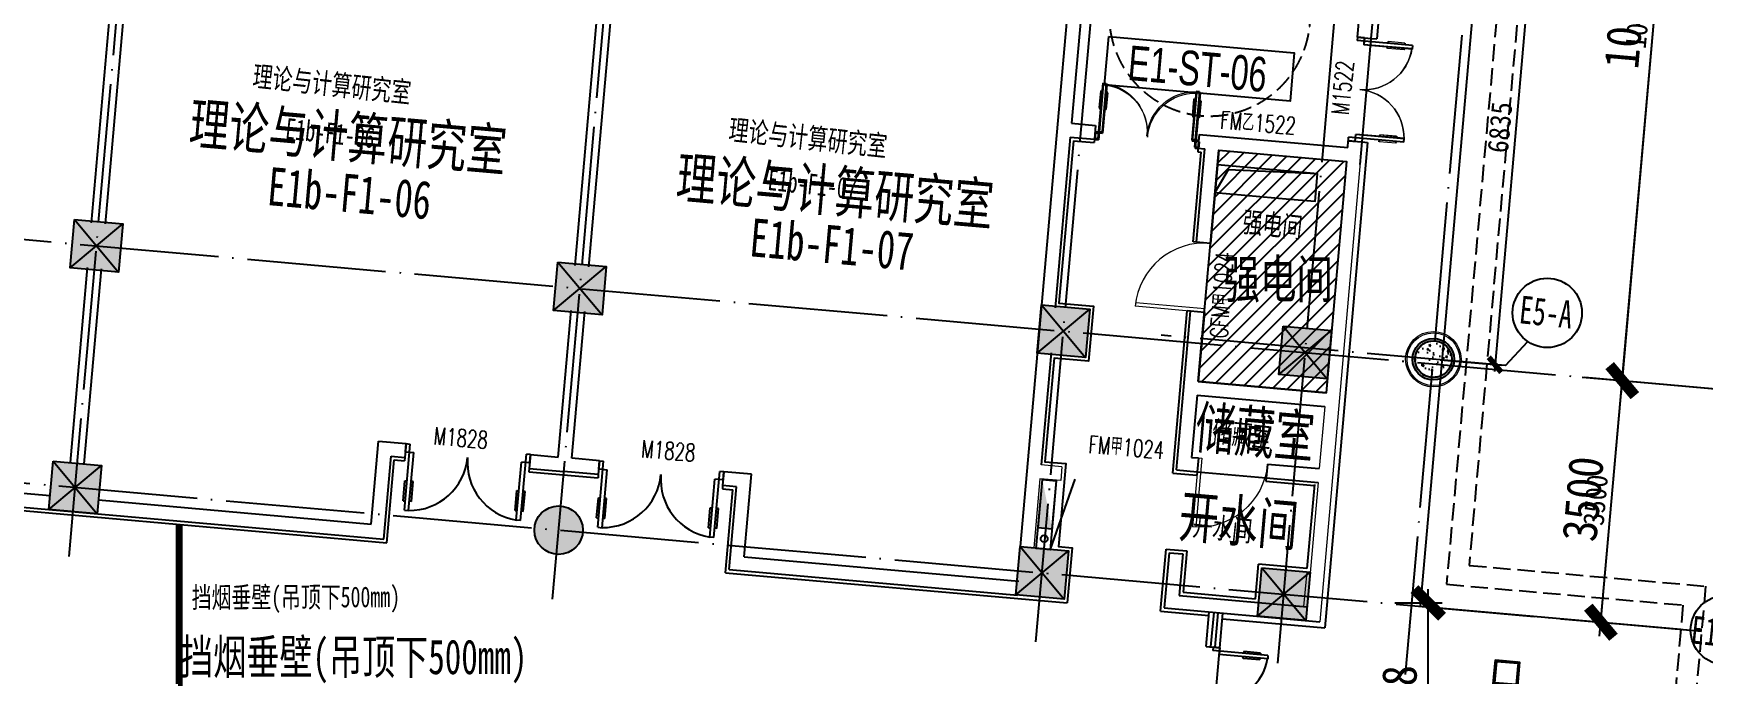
# Model space of a CAD drawing. Header units: millimetres. Extents: x 347599 to 1495443, y -100002 to 152717.
# Drawn here: x 1393449 to 1417537, y 52021 to 61274 of the extents above; entities that cross this region are included whole.
import ezdxf
from ezdxf.enums import TextEntityAlignment as Align

# ---------------------------------------------------------------- set-up
doc = ezdxf.new("R2010")
doc.units = ezdxf.units.MM
doc.header["$LTSCALE"] = 1000
doc.header["$PDMODE"] = 1
for name, pattern in [('E-RG-1F$0$$0$DOTE', [2.42, 2, -0.2, 0.02, -0.2]), ('E1-RI-1F$0$DASH', [0.35, 0.25, -0.1]), ('E1-RV-1F$0$DASH', [0.35, 0.25, -0.1]), ('XRE1$0$DASH', [0.35, 0.25, -0.1]), ('XRE2$0$HIDDEN', [0.375, 0.25, -0.125])]:
    doc.linetypes.add(name, pattern=pattern)
doc.layers.get('0').update_dxf_attribs({"linetype": 'CONTINUOUS'})
doc.layers.get('Defpoints').update_dxf_attribs({"linetype": 'CONTINUOUS'})
for name, color, linetype in [('00外装饰面', 21, 'CONTINUOUS'), ('A-------', 18, 'CONTINUOUS'), ('A-DOOR', 32, 'CONTINUOUS'), ('A-SYMB-DOOR', 13, 'CONTINUOUS'), ('A-SYMB-DOOR1', 4, 'CONTINUOUS'), ('A-设备', 253, 'CONTINUOUS'), ('A—墙体', 7, 'CONTINUOUS'), ('A—楼梯、电梯、栏杆', 50, 'CONTINUOUS'), ('A—设备管丼、主管符号', 50, 'CONTINUOUS'), ('A—轴线、尺寸', 1, 'CONTINUOUS'), ('A—门窗', 135, 'CONTINUOUS'), ('E-COLS-F1$0$0S-SLAB-SYMB', 40, 'CONTINUOUS'), ('E1-RI-1F$0$A-SYMB-STRS', 1, 'CONTINUOUS'), ('E1-RV-1F$0$C-NAME-DIM100', 13, 'CONTINUOUS'), ('E2-RI-1F$0$0S-COLS-LINE', 90, 'CONTINUOUS'), ('E2-RI-1F$0$0S-SLAB-SYMB', 40, 'CONTINUOUS'), ('I—平面—文字', 40, 'CONTINUOUS'), ('I—平面—文字（放大1：100）', 40, 'XRE2$0$HIDDEN'), ('I—平面—消防设施', 10, 'CONTINUOUS'), ('I—平面—装饰面层线', 192, 'CONTINUOUS'), ('I—平面—门', 22, 'CONTINUOUS'), ('WINDOW_TEXT', 7, 'CONTINUOUS'), ('XRE1$0$A-SYMB', 4, 'CONTINUOUS'), ('XRE1$0$A-SYMB-NUMB-T', 4, 'CONTINUOUS'), ('XRE2$0$0S-COLS-HATCH-A', 8, 'CONTINUOUS'), ('轴线100', 1, 'CONTINUOUS')]:
    doc.layers.add(name, color=color, linetype=linetype)
for name, color, linetype, lineweight in [('E-RG-1F$0$A-WALL', 7, 'CONTINUOUS', 5), ('E1-RI-1F$0$A-DOOR', 32, 'CONTINUOUS', 5), ('E1-RI-1F$0$A-WALL', 7, 'CONTINUOUS', 5), ('E1-RV-1F$0$$2$A-WALL', 7, 'CONTINUOUS', 5)]:
    doc.layers.add(name, color=color, linetype=linetype, lineweight=lineweight)
doc.styles.add('ARIAL', font='simhei.ttf', dxfattribs={"width": 0.9})
doc.styles.add('ECADI-TXT', font='simplex.shx', dxfattribs={"bigfont": 'hztxt.shx'})
doc.styles.add('SIMPLEX', font='simplex.shx', dxfattribs={"width": 0.7})
doc.styles.add('XD2008', font='simhei.ttf', dxfattribs={"width": 0.7})
doc.styles.add('XRE1$0$ECADI-TXT', font='simplex.shx', dxfattribs={"bigfont": 'hztxt.shx'})
doc.styles.add('幼圆', font='SIMYOU_0.TTF', dxfattribs={"width": 0.7})
doc.dimstyles.new('200', dxfattribs={"dimscale": 200, "dimtxt": 2.5, "dimasz": 2, "dimexe": 1, "dimexo": 1, "dimgap": 0.8, "dimtad": 1, "dimdec": 0, "dimdsep": 46, "dimtxsty": 'ARIAL', "dimblk1": 'ARCHTICK', "dimblk2": 'ARCHTICK', "dimsah": 1, "dimcen": -0.9, "dimdle": 1, "dimclrd": 256, "dimclre": 256, "dimclrt": 40, "dimaunit": 1, "dimadec": 0, "dimazin": 0, "dimtfac": 0.35, "dimtdec": 0, "dimtix": 1, "dimtmove": 2, "dimatfit": 3, "dimldrblk": 'ARCHTICK', "dimfxl": 0, "dimtvp": 0.8, "dimtolj": 1, "dimtzin": 0, "dimarcsym": 0})
doc.dimstyles.new('副本 100', dxfattribs={"dimscale": 100, "dimtxt": 2.5, "dimasz": 2, "dimexe": 1, "dimexo": 1, "dimgap": 0.8, "dimtad": 1, "dimdec": 0, "dimdsep": 46, "dimtxsty": 'ARIAL', "dimblk1": 'ARCHTICK', "dimblk2": 'ARCHTICK', "dimsah": 1, "dimcen": -0.9, "dimdle": 1, "dimclrd": 256, "dimclre": 256, "dimclrt": 40, "dimaunit": 1, "dimadec": 0, "dimazin": 0, "dimtfac": 0.35, "dimtdec": 0, "dimtix": 1, "dimtmove": 2, "dimatfit": 3, "dimldrblk": 'ARCHTICK', "dimfxl": 0, "dimtvp": 0.8, "dimtolj": 1, "dimtzin": 0, "dimarcsym": 0})
pattern_1 = [(45, (-11779061.447, 6168695.3025), (-4.4194173824, 4.4194173824), [])]

# ---------------------------------------------------------------- blocks, each defined once
blk = doc.blocks.new('E1-RI-1F$0$$DORLIB2D$00000011')
for p, q in [((-0.467, 0.471), (-0.467, -0.062)), ((-0.467, 0.471), (-0.433, 0.471)), ((-0.433, 0.471), (-0.433, 0.004)), ((0.433, 0.471), (0.433, 0.004)), ((0.467, 0.471), (0.433, 0.471)), ((0.467, 0.471), (0.467, -0.062)), ((-0.483, 0.396), (-0.483, 0.235)), ((-0.483, 0.396), (-0.467, 0.396)), ((-0.417, 0.396), (-0.433, 0.396)), ((-0.417, 0.396), (-0.417, 0.235)), ((0.417, 0.396), (0.417, 0.235)), ((0.417, 0.396), (0.433, 0.396)), ((0.483, 0.396), (0.467, 0.396)), ((0.483, 0.396), (0.483, 0.235)), ((-0.483, 0.235), (-0.467, 0.235)), ((-0.417, 0.235), (-0.433, 0.235)), ((0.417, 0.235), (0.433, 0.235)), ((0.483, 0.235), (0.467, 0.235)), ((-0.5, 0.004), (-0.433, 0.004)), ((-0.5, 0.004), (-0.5, -0.062)), ((0.5, 0.004), (0.433, 0.004)), ((0.5, 0.004), (0.5, -0.062)), ((-0.5, -0.062), (-0.467, -0.062)), ((0.5, -0.062), (0.467, -0.062))]:
    blk.add_line(p, q)
for centre, start, end in [((-0.467, 0.004), 0, 85.904), ((0.467, 0.004), 94.096, 180)]:
    blk.add_arc(centre, 0.467, start, end)
blk = doc.blocks.new('E1-RI-1F$0$SINGLE-FLUSH_VISION_-_36__')
at = {"layer": 'E1-RI-1F$0$A-DOOR'}
for p, q in [((406, -76), (406, -1075)), ((457, -76), (406, -76)), ((457, -76), (457, -1076))]:
    blk.add_line(p, q, dxfattribs=at)
blk.add_arc((457, -76), 1000, 180, 270, dxfattribs=at)
blk = doc.blocks.new('E1-RI-1F$0$XFX-BX')
blk.add_lwpolyline([(0, 0), (0, 200), (700, 200), (700, 0)], close=True)
blk.add_solid([(0, 0), (0, 0), (700, 0), (700, 200)])
blk = doc.blocks.new('_ArchTick')
at = {"color": 0, "linetype": 'ByBlock', "const_width": 0.4}
blk.add_lwpolyline([(-0.5, -0.5), (0.5, 0.5)], dxfattribs=at)
blk = doc.blocks.new('*D311')
at = {"layer": 'A—轴线、尺寸', "linetype": 'ByBlock', "lineweight": -2}
for p, q in [((1416038, 52578), (1416381, 56462)), ((1415884, 56306), (1416563, 56246)), ((1415576, 52819), (1416255, 52759))]:
    blk.add_line(p, q, dxfattribs=at)
at = {"layer": 'Defpoints', "color": 0, "linetype": 'ByBlock'}
for p in [(1415685, 56323), (1416364, 56263), (1415377, 52837)]:
    blk.add_point(p, dxfattribs=at)
at = {"layer": 'A—轴线、尺寸', "linetype": 'ByBlock', "lineweight": -2, "xscale": 400, "yscale": 400, "zscale": 400}
for p, rotation in [((1416364, 56263), 84.94782858697943), ((1416056, 52777), 264.9478285869794)]:
    blk.add_blockref('_ArchTick', p, dxfattribs=dict(at, rotation=rotation))
at = {"layer": 'A—轴线、尺寸', "color": 40, "linetype": 'ByBlock', "insert": (1415798, 54556), "char_height": 500, "attachment_point": 5, "rotation": 84.9478, "style": 'ARIAL'}
blk.add_mtext('\\A1;3500', dxfattribs=at)
blk = doc.blocks.new('*D312')
at = {"layer": 'A—轴线、尺寸', "linetype": 'ByBlock', "lineweight": -2}
for p, q in [((1416346, 56064), (1417306, 66922)), ((1417091, 66740), (1417089, 66740)), ((1415884, 56306), (1416563, 56246))]:
    blk.add_line(p, q, dxfattribs=at)
at = {"layer": 'Defpoints', "color": 0, "linetype": 'ByBlock'}
for p in [(1417288, 66722), (1417290, 66722), (1415685, 56323)]:
    blk.add_point(p, dxfattribs=at)
at = {"layer": 'A—轴线、尺寸', "linetype": 'ByBlock', "lineweight": -2, "xscale": 400, "yscale": 400, "zscale": 400}
for p, rotation in [((1417288, 66722), 84.94782860218018), ((1416364, 56263), 264.9478286021802)]:
    blk.add_blockref('_ArchTick', p, dxfattribs=dict(at, rotation=rotation))
at = {"layer": 'A—轴线、尺寸', "color": 40, "linetype": 'ByBlock', "insert": (1416415, 61529), "char_height": 500, "attachment_point": 5, "rotation": 84.9478, "style": 'ARIAL'}
blk.add_mtext('\\A1;10500', dxfattribs=at)
blk = doc.blocks.new('*D327')
at = {"layer": 'A—轴线、尺寸', "linetype": 'ByBlock', "lineweight": -2}
for p, q in [((1413566, 49836), (1413566, 53255)), ((1413086, 53055), (1413766, 53055)), ((1412762, 50036), (1413766, 50036))]:
    blk.add_line(p, q, dxfattribs=at)
at = {"layer": 'Defpoints', "color": 0, "linetype": 'ByBlock'}
for p in [(1412886, 53055), (1413566, 53055), (1412562, 50036)]:
    blk.add_point(p, dxfattribs=at)
at = {"layer": 'A—轴线、尺寸', "linetype": 'ByBlock', "lineweight": -2, "xscale": 400, "yscale": 400, "zscale": 400}
for p, rotation in [((1413566, 53055), 90), ((1413566, 50036), 270)]:
    blk.add_blockref('_ArchTick', p, dxfattribs=dict(at, rotation=rotation))
at = {"layer": 'A—轴线、尺寸', "color": 40, "linetype": 'ByBlock', "insert": (1413153, 51546), "char_height": 500, "attachment_point": 5, "rotation": 90, "style": 'ARIAL'}
blk.add_mtext('\\A1;3018', dxfattribs=at)
blk = doc.blocks.new('E2-RI-1F$0$gz3')
at = {"layer": 'E2-RI-1F$0$0S-SLAB-SYMB'}
h = blk.add_hatch(dxfattribs=at)
h.set_pattern_fill('ANSI31', color=8, scale=50)
h.set_pattern_definition(pattern_1)
h.paths.add_polyline_path([(175, 175), (-175, 175), (-175, -175), (175, -175)])
h.paths.add_polyline_path([(155, -155), (-155, -155), (-155, 155), (155, 155)], flags=16)
at = {"layer": 'E2-RI-1F$0$0S-COLS-LINE', "color": 4}
blk.add_lwpolyline([(-175, 175), (175, 175), (175, -175), (-175, -175), (-175, 175)], dxfattribs=at)
blk.add_lwpolyline([(-155, 155), (155, 155), (155, -155), (-155, -155)], close=True, dxfattribs=at)
blk = doc.blocks.new('XRE1$0$ECADI-TAG-CODE')
at = {"layer": 'XRE1$0$A-SYMB-NUMB-T', "color": 1}
blk.add_lwpolyline([(0.92, 3.5), (14.35, 3.5), (14.35, 0), (0.92, 0)], close=True, dxfattribs=at)
at = {"layer": 'XRE1$0$A-SYMB-NUMB-T', "style": 'XRE1$0$ECADI-TXT', "width": 0.7}
blk.add_attdef('CODE', text='', height=2.5, dxfattribs=at).set_placement((7.5, 1.75), align=Align.MIDDLE_CENTER)
blk = doc.blocks.new('ECADI-TAG-DOOR')
blk = doc.blocks.new('$DorLib2D$00000011')
at = {"lineweight": 13}
for p, q in [((-0.483, 0.396), (-0.483, 0.235)), ((-0.417, 0.396), (-0.417, 0.235)), ((0.417, 0.396), (0.417, 0.235)), ((0.483, 0.396), (0.483, 0.235))]:
    blk.add_line(p, q, dxfattribs=at)
for p, q in [((-0.483, 0.396), (-0.467, 0.396)), ((-0.467, 0.471), (-0.467, -0.062)), ((-0.467, 0.471), (-0.433, 0.471)), ((-0.433, 0.471), (-0.433, 0.004)), ((-0.417, 0.396), (-0.433, 0.396)), ((0.417, 0.396), (0.433, 0.396)), ((0.433, 0.471), (0.433, 0.004)), ((0.467, 0.471), (0.433, 0.471)), ((0.467, 0.471), (0.467, -0.062)), ((0.483, 0.396), (0.467, 0.396)), ((-0.483, 0.235), (-0.467, 0.235)), ((-0.417, 0.235), (-0.433, 0.235)), ((0.417, 0.235), (0.433, 0.235)), ((0.483, 0.235), (0.467, 0.235)), ((-0.5, 0.004), (-0.433, 0.004)), ((-0.5, 0.004), (-0.5, -0.062)), ((0.5, 0.004), (0.433, 0.004)), ((0.5, 0.004), (0.5, -0.062)), ((-0.5, -0.062), (-0.467, -0.062)), ((0.5, -0.062), (0.467, -0.062))]:
    blk.add_line(p, q)
for centre, start, end in [((-0.467, 0.004), 0, 85.904), ((0.467, 0.004), 94.096, 180)]:
    blk.add_arc(centre, 0.467, start, end, dxfattribs=at)
blk = doc.blocks.new('door-doublewing')
at = {"layer": 'A-DOOR', "color": 4, "xscale": -0.9999999999999998, "rotation": 180}
blk.add_blockref('$DorLib2D$00000011', (0, -0.029), dxfattribs=at)
at = {"layer": 'WINDOW_TEXT', "style": 'SIMPLEX', "flags": 9}
blk.add_attdef('A', text='', height=1, dxfattribs=at).set_placement((0, 1.5), align=Align.MIDDLE)
blk = doc.blocks.new('E-COLS-F1$0$gz3')
at = {"layer": 'E-COLS-F1$0$0S-SLAB-SYMB'}
h = blk.add_hatch(dxfattribs=at)
h.set_pattern_fill('ANSI31', color=8, scale=50)
h.set_pattern_definition(pattern_1)
h.paths.add_polyline_path([(175, 175), (-175, 175), (-175, -175), (175, -175)])
h.paths.add_polyline_path([(155, -155), (-155, -155), (-155, 155), (155, 155)], flags=16)
at = {"layer": 'A-------', "color": 4}
blk.add_lwpolyline([(-175, 175), (175, 175), (175, -175), (-175, -175), (-175, 175)], dxfattribs=at)
blk.add_lwpolyline([(-155, 155), (155, 155), (155, -155), (-155, -155)], close=True, dxfattribs=at)
blk = doc.blocks.new('*D554')
at = {"layer": 'Defpoints', "color": 0, "linetype": 'Continuous'}
for p in [(1415685, 56323), (1416364, 56263), (1415377, 52837)]:
    blk.add_point(p, dxfattribs=at)
at = {"layer": '轴线100', "linetype": 'Continuous', "lineweight": -2}
for p, q in [((1415784, 56314), (1416463, 56254)), ((1416047, 52677), (1416373, 56363)), ((1415476, 52828), (1416155, 52768))]:
    blk.add_line(p, q, dxfattribs=at)
at = {"layer": '轴线100', "linetype": 'Continuous', "lineweight": -2, "xscale": 200, "yscale": 200, "zscale": 200}
for p, rotation in [((1416364, 56263), 84.94782858697943), ((1416056, 52777), 264.9478285869794)]:
    blk.add_blockref('_ArchTick', p, dxfattribs=dict(at, rotation=rotation))
at = {"layer": '轴线100', "color": 40, "linetype": 'Continuous', "insert": (1415979, 54540), "char_height": 300, "attachment_point": 5, "rotation": 84.9478, "style": 'ARIAL'}
blk.add_mtext('\\A1;3500', dxfattribs=at)
blk = doc.blocks.new('*D555')
at = {"layer": 'Defpoints', "color": 0, "linetype": 'Continuous'}
for p in [(1417288, 66722), (1417290, 66722), (1415685, 56323)]:
    blk.add_point(p, dxfattribs=at)
at = {"layer": '轴线100', "linetype": 'Continuous', "lineweight": -2}
for p, q in [((1416355, 56164), (1417297, 66822)), ((1417191, 66731), (1417189, 66731)), ((1415784, 56314), (1416463, 56254))]:
    blk.add_line(p, q, dxfattribs=at)
at = {"layer": '轴线100', "linetype": 'Continuous', "lineweight": -2, "xscale": 200, "yscale": 200, "zscale": 200}
for p, rotation in [((1417288, 66722), 84.94782860217653), ((1416364, 56263), 264.9478286021765)]:
    blk.add_blockref('_ArchTick', p, dxfattribs=dict(at, rotation=rotation))
at = {"layer": '轴线100', "color": 40, "linetype": 'Continuous', "insert": (1416595, 61513), "char_height": 300, "attachment_point": 5, "rotation": 84.9478, "style": 'ARIAL'}
blk.add_mtext('\\A1;10500', dxfattribs=at)
blk = doc.blocks.new('*D560')
at = {"layer": 'Defpoints', "color": 0, "linetype": 'Continuous'}
for p in [(1414396, 63366), (1413640, 56571), (1414529, 56492)]:
    blk.add_point(p, dxfattribs=at)
at = {"layer": '轴线100', "linetype": 'Continuous', "lineweight": -2}
for p, q in [((1414495, 63357), (1415230, 63292)), ((1415139, 63401), (1414520, 56393)), ((1413739, 56562), (1414628, 56484))]:
    blk.add_line(p, q, dxfattribs=at)
at = {"layer": '轴线100', "linetype": 'Continuous', "lineweight": -2, "xscale": 200, "yscale": 200, "zscale": 200}
for p, rotation in [((1415131, 63301), 84.94782860217653), ((1414529, 56492), 264.9478286021765)]:
    blk.add_blockref('_ArchTick', p, dxfattribs=dict(at, rotation=rotation))
at = {"layer": '轴线100', "color": 40, "linetype": 'Continuous', "insert": (1414600, 59917), "char_height": 300, "attachment_point": 5, "rotation": 84.9478, "style": 'ARIAL'}
blk.add_mtext('\\A1;6835', dxfattribs=at)

msp = doc.modelspace()

# ---------------------------------------------------------------- hatches: boundary and pattern name
at = {"layer": 'A-------'}
for points in [[(1394041.4, 58588.1), (1394738.7, 58526.4), (1394677, 57829.2), (1393979.7, 57890.8)], [(1401014.2, 57971.6), (1401711.5, 57910), (1401649.8, 57212.7), (1400952.5, 57274.4)], [(1407987, 57355.2), (1408684.3, 57293.6), (1408622.6, 56596.3), (1407925.4, 56657.9)], [(1411473.4, 57047), (1412170.7, 56985.3), (1412109, 56288.1), (1411411.8, 56349.7)], [(1393733.2, 55101.7), (1394430.4, 55040), (1394368.8, 54342.7), (1393671.5, 54404.4)], [(1407678.8, 53868.8), (1408376.1, 53807.1), (1408314.4, 53109.9), (1407617.1, 53171.5)], [(1411165.2, 53560.6), (1411862.5, 53498.9), (1411800.8, 52801.6), (1411103.5, 52863.3)]]:
    msp.add_hatch(color=256, dxfattribs=at).paths.add_polyline_path(points)
h = msp.add_hatch(color=256, dxfattribs=at)
edge = h.paths.add_edge_path(flags=17)
edge.add_arc((1413639.7, 56572.2), 265, 0, 360)
edge = h.paths.add_edge_path()
edge.add_arc((1413639.7, 56572.2), 300, 0, 360)
h = msp.add_hatch(color=256, dxfattribs=at)
edge = h.paths.add_edge_path()
edge.add_arc((1401023.8, 54105.8), 350, 0, 360)
at = {"layer": 'A-设备'}
h = msp.add_hatch(dxfattribs=at)
h.set_pattern_fill('ANSI31', color=253, scale=50, style=0)
h.set_pattern_definition([(45, (1000000, 0), (-112.2532, 112.2532), [])])
h.paths.add_polyline_path([(1410248.6, 56251.7), (1410543.6, 59588.7), (1412386.5, 59425.8), (1412091.4, 56088.8)])
at = {"layer": 'XRE2$0$0S-COLS-HATCH-A'}
h = msp.add_hatch(dxfattribs=at)
h.set_pattern_fill('AR-CONC', color=256, scale=40, style=0)
h.set_pattern_definition([(50, (-10359807.8, 6133314.5), (286.904073, -25.100854), [30, -330]), (355, (-10359807.8, 6133314.5), (-55.5005334, 300.8768535), [24, -264]), (100.4514, (-10359783.9, 6133312.4), (231.4037527, 275.775817), [25.496076, -280.456845]), (46.1842, (-10359807.8, 6133394.5), (426.896419, -66.207606), [45, -495]), (96.6356, (-10359772.24, 6133388.98), (373.865082, 389.647148), [38.244115, -420.6852]), (351.1842, (-10359807.8, 6133394.5), (373.864778, 389.64744), [36, -396]), (21, (-10359767.8, 6133374.5), (238.762821, -161.0475563), [30, -330]), (326, (-10359767.8, 6133374.5), (97.326133, 290.060018), [24, -264]), (71.4514, (-10359747.9, 6133361.07), (336.0890514, 129.0121987), [25.496076, -280.456845]), (37.5, (-10359807.81, 6133314.5), (4.8639421, 133.1575415), [0, -260.8, 0, -268, 0, -265]), (7.5, (-10359807.81, 6133314.5), (105.227815, 157.7646848), [0, -152.8, 0, -254.8, 0, -101]), (327.5, (-10359897.01, 6133314.5), (213.5289745, -9.0219487), [0, -100, 0, -312, 0, -414]), (317.5, (-10359937.01, 6133314.5), (233.2744677, 40.041993), [0, -130, 0, -207.2, 0, -294])])
edge = h.paths.add_edge_path()
edge.add_arc((1413639.7, 56572.2), 265, 0, 360)

# ---------------------------------------------------------------- linework, layer by layer
at = {"elevation": 0}
for points in [[(1394041.4, 58588.1), (1394738.7, 58526.4), (1394677, 57829.2), (1393979.7, 57890.8)], [(1401014.2, 57971.6), (1401711.5, 57910), (1401649.8, 57212.7), (1400952.5, 57274.4)], [(1407987, 57355.2), (1408684.3, 57293.6), (1408622.6, 56596.3), (1407925.4, 56657.9)], [(1411473.4, 57047), (1412170.7, 56985.3), (1412109, 56288.1), (1411411.8, 56349.7)], [(1393733.2, 55101.7), (1394430.4, 55040), (1394368.8, 54342.7), (1393671.5, 54404.4)], [(1407678.8, 53868.8), (1408376.1, 53807.1), (1408314.4, 53109.9), (1407617.1, 53171.5)], [(1411165.2, 53560.6), (1411862.5, 53498.9), (1411800.8, 52801.6), (1411103.5, 52863.3)]]:
    msp.add_lwpolyline(points, close=True, dxfattribs=at)
for centre, radius in [((1413639.7, 56572.2, 0), 300), ((1413639.7, 56572.2, 0), 265), ((1401023.8, 54105.8, 0), 350)]:
    msp.add_circle(centre, radius)
at = {"layer": '00外装饰面', "linetype": 'ByBlock', "ltscale": 5}
for p, q in [((1413429.7, 68047.4), (1412823.9, 61194.2)), ((1412744.2, 61201.2), (1412823.9, 61194.2)), ((1412691.8, 59699.9), (1412072.7, 52697.3)), ((1412612.1, 59707), (1412691.8, 59699.9)), ((1410598.5, 52827.6), (1412072.7, 52697.3))]:
    msp.add_line(p, q, dxfattribs=at)
at = {"layer": 'A-设备', "color": 253}
msp.add_lwpolyline([(1410248.6, 56251.7), (1410543.6, 59588.7), (1412386.5, 59425.8), (1412091.4, 56088.8)], close=True, dxfattribs=at)
at = {"layer": 'A—墙体'}
for p, q in [((1412744.2, 61201.2), (1413343, 67974.8)), ((1412544.9, 61218.8), (1413126.2, 67793.2)), ((1409049.3, 67099.5), (1408419.6, 59977.3)), ((1394288.2, 58541.2), (1394814.4, 64492.9)), ((1394487.4, 58523.5), (1395013.6, 64475.3)), ((1401261, 57924.7), (1401787.2, 63876.5)), ((1401460.2, 57907.1), (1401986.4, 63858.9)), ((1408511, 63282.1), (1408203.2, 59800.7)), ((1412544.9, 61218.8), (1412744.2, 61201.2)), ((1408203.2, 59800.7), (1407678.8, 53868.8)), ((1408402, 59778.1), (1408184, 57312.7)), ((1408402, 59778.1), (1408750.6, 59747.2)), ((1408419.6, 59977.3), (1408768.2, 59946.5)), ((1408768.2, 59946.5), (1408750.6, 59746.9)), ((1410262.4, 59814.4), (1410244.8, 59614.8)), ((1410262.4, 59814.4), (1412404.1, 59625)), ((1410225.5, 58261.6), (1410344.4, 59606.3)), ((1410244.8, 59615.1), (1410344.4, 59606.3)), ((1410543.6, 59588.7), (1410424.7, 58244)), ((1410543.6, 59588.7), (1412386.5, 59425.8)), ((1412404.1, 59625), (1412412.9, 59724.6)), ((1412412.9, 59724.6), (1412612.1, 59707)), ((1412583.5, 59383.3), (1412612.1, 59707)), ((1410424.7, 58244), (1410225.5, 58261.6)), ((1393982.2, 55079.7), (1394231, 57893.7)), ((1394181.4, 55062), (1394430.2, 57876.1)), ((1401016.6, 55160.5), (1401203.8, 57277.2)), ((1401215.9, 55142.9), (1401403, 57259.6)), ((1409934.9, 54974.4), (1410137.5, 57265.5)), ((1410336.7, 57247.9), (1410137.5, 57265.5)), ((1410336.7, 57247.9), (1410248.6, 56251.7)), ((1408126.8, 56665.2), (1407983.7, 55046.5)), ((1410248.6, 56251.7), (1412091.4, 56088.8)), ((1410231, 56052.5), (1410151.7, 55156)), ((1410231, 56052.5), (1412073.8, 55889.6)), ((1398321.1, 54194.1), (1398426.7, 55389.5)), ((1398426.7, 55389.5), (1398825.2, 55354.2)), ((1398502.7, 53977.3), (1398608.4, 55172.6)), ((1398608.4, 55172.6), (1398807.6, 55155)), ((1398825.2, 55354.2), (1398807.6, 55155)), ((1400618.2, 55195.7), (1400600.6, 54996.5)), ((1400618.2, 55195.7), (1401016.6, 55160.5)), ((1389754.5, 54951.5), (1393689.2, 54603.6)), ((1400600.6, 54996.5), (1401098.6, 54952.5)), ((1401596.7, 54908.4), (1401098.6, 54952.5)), ((1401614.3, 55107.7), (1401215.9, 55142.9)), ((1401614.3, 55107.7), (1401596.7, 54908.4)), ((1403407.3, 54949.1), (1403389.7, 54749.9)), ((1403805.8, 54913.9), (1403407.3, 54949.1)), ((1409934.9, 54974.4), (1410233.7, 54948)), ((1410151.7, 55156), (1410251.4, 55147.2)), ((1410251.4, 55147.2), (1410233.7, 54948)), ((1411247.5, 55059.2), (1411229.9, 54859.9)), ((1411247.5, 55059.2), (1411994.6, 54993.1)), ((1389537.6, 54769.9), (1398502.7, 53977.3)), ((1403588.9, 54732.3), (1403389.7, 54749.9)), ((1403483.3, 53537), (1403588.9, 54732.3)), ((1403700.1, 53718.6), (1403805.8, 54913.9)), ((1411229.9, 54859.9), (1411977, 54793.9)), ((1394386.4, 54542), (1398321.1, 54194.1)), ((1403700.1, 53718.6), (1407659.6, 53368.5)), ((1409829.2, 53779.1), (1409758.8, 52982.2)), ((1409829.2, 53779.1), (1410028.5, 53761.5)), ((1410028.5, 53761.5), (1409975.6, 53163.8)), ((1403483.3, 53537), (1407642, 53169.3)), ((1409975.6, 53163.8), (1411818.5, 53000.9)), ((1409758.8, 52982.2), (1412000.1, 52784))]:
    msp.add_line(p, q, dxfattribs=at)
at = {"layer": 'A—楼梯、电梯、栏杆', "linetype": 'XRE1$0$DASH'}
for points in [[(1413427.2, 62220), (1414905.8, 62089.3), (1414155, 53597.4), (1417564.8, 53296), (1416938.6, 46233.9), (1429589.1, 45111.8)], [(1413427.2, 62220), (1414905.8, 62089.3), (1414155, 53597.4), (1417564.8, 53296), (1416938.6, 46233.9), (1429589.1, 45111.8)], [(1412892.1, 61966.2), (1414580.5, 61816.9), (1413829.8, 53325), (1417239.5, 53023.6), (1416348.2, 42973.3)], [(1413400.7, 61921.2), (1414580.5, 61816.9), (1413829.8, 53325), (1417239.5, 53023.6), (1416613.2, 45961.6), (1429263.7, 44839.4), (1428836, 40017.5)], [(1413400.7, 61921.2), (1414580.5, 61816.9), (1413829.8, 53325), (1417239.5, 53023.6), (1416613.2, 45961.6), (1429263.7, 44839.4), (1428836, 40017.5)]]:
    msp.add_lwpolyline(points, dxfattribs=at)
at = {"layer": 'A—楼梯、电梯、栏杆'}
msp.add_lwpolyline([(1412861.3, 61617.5), (1414201, 61499.1), (1413450.3, 53007.2), (1417208.6, 52674.9)], dxfattribs=at)
at = {"layer": 'A—楼梯、电梯、栏杆', "linetype": 'XRE1$0$DASH'}
msp.add_arc((1410414.1, 61530.9), 1450.2, 173.88958, 356.00655, dxfattribs=at)
at = {"layer": 'A—设备管丼、主管符号'}
for points in [[(1410489.7, 58978.9), (1411569.9, 58881.8), (1411569.9, 58881.8), (1411933.4, 58850.4), (1411969.1, 59247.9), (1410525.5, 59377.3), (1410489.7, 58978.9)], [(1411969.1, 59247.9), (1410679.9, 59304.4), (1410489.7, 58978.9)]]:
    msp.add_lwpolyline(points, dxfattribs=at)
at = {"layer": 'A—轴线、尺寸', "linetype": 'E-RG-1F$0$$0$DOTE'}
for p, q in [((1393962.9, 53726.1), (1395706, 73442.5)), ((1400935.7, 53109.7), (1402678.8, 72826)), ((1407908.5, 52493.2), (1409651.6, 72209.6)), ((1411394.9, 52185), (1413138, 71901.4)), ((1413237.4, 52022.1), (1414980.4, 71738.2)), ((1360377.7, 61212.8), (1418216.3, 56099.5)), ((1360069.5, 57726.4), (1417916.1, 52612.4))]:
    msp.add_line(p, q, dxfattribs=at)
at = {"layer": 'A—门窗'}
for p, q in [((1410362.2, 52426.5), (1410406.3, 52924.9)), ((1410431.9, 52420.3), (1410476, 52918.8)), ((1410491.7, 52415.3), (1410535.8, 52913.5)), ((1410561.5, 52409.1), (1410605.5, 52907.3)), ((1410362.2, 52426.5), (1410561.5, 52409.1))]:
    msp.add_line(p, q, dxfattribs=at)
at = {"layer": 'Defpoints'}
for p, q in [((1394041.4, 58588.1, 0), (1394677, 57829.2, 0)), ((1393979.7, 57890.8, 0), (1394738.7, 58526.4, 0)), ((1400952.5, 57274.4, 0), (1401711.5, 57910, 0)), ((1401014.2, 57971.6, 0), (1401649.8, 57212.7, 0)), ((1407987, 57355.2, 0), (1408622.6, 56596.3, 0)), ((1407925.4, 56657.9, 0), (1408684.3, 57293.6, 0)), ((1411411.8, 56349.7, 0), (1412170.7, 56985.3, 0)), ((1411473.4, 57047, 0), (1412109, 56288.1, 0)), ((1393671.5, 54404.4, 0), (1394430.4, 55040, 0)), ((1393733.2, 55101.7, 0), (1394368.8, 54342.7, 0)), ((1407617.1, 53171.5, 0), (1408376.1, 53807.1, 0)), ((1407678.8, 53868.8, 0), (1408314.4, 53109.9, 0)), ((1411103.5, 52863.3, 0), (1411862.5, 53498.9, 0)), ((1411165.2, 53560.6, 0), (1411800.8, 52801.6, 0))]:
    msp.add_line(p, q, dxfattribs=at)
at = {"layer": 'E-RG-1F$0$A-WALL'}
for radius in [400, 380]:
    msp.add_circle((1413639.9, 56572.2), radius, dxfattribs=at)
at = {"layer": 'E1-RI-1F$0$A-SYMB-STRS'}
for points in [[(1414097, 60321.7, 0, 0, 0), (1414262, 60307.1, 80, 0, 0), (1414445.6, 60290.8, 0, 0, 0)], [(1414608.1, 52904.8, 0, 0, 0), (1414622.8, 53069.9, 80, 0, 0), (1414639, 53253.5, 0, 0, 0)]]:
    msp.add_lwpolyline(points, format="xyseb", dxfattribs=at)
at = {"layer": 'E1-RI-1F$0$A-WALL'}
for p, q in [((1412585.7, 59408.2), (1412000.1, 52784)), ((1412386.4, 59425.8), (1412091.4, 56088.8)), ((1412073.8, 55889.6), (1411994.6, 54993.1)), ((1408282.5, 55020.1), (1407983.7, 55046.5)), ((1408282.5, 55020.1), (1408264.9, 54820.9)), ((1407966.1, 54847.3), (1407878, 53851.2)), ((1408264.9, 54820.9), (1407966.1, 54847.3)), ((1411977, 54793.9), (1411818.5, 53000.9)), ((1411812.7, 53503.3), (1411768.6, 53005.3))]:
    msp.add_line(p, q, dxfattribs=at)
at = {"layer": 'E1-RV-1F$0$$2$A-WALL'}
for p, q in [((1412744.2, 61201.2), (1413343, 67974.8)), ((1412544.9, 61218.8), (1413126.2, 67793.2)), ((1409049.3, 67099.5), (1408419.6, 59977.3)), ((1408511, 63282.1), (1408203.2, 59800.7)), ((1412544.9, 61218.8), (1412744.2, 61201.2)), ((1408402, 59778.1), (1408750.6, 59747.2)), ((1408419.6, 59977.3), (1408768.2, 59946.5)), ((1408768.2, 59946.5), (1408750.6, 59746.9)), ((1410262.4, 59814.4), (1410244.8, 59614.8)), ((1410262.4, 59814.4), (1412404.1, 59625)), ((1410568.5, 59586.5), (1412386.5, 59425.8)), ((1412404.1, 59625), (1412412.9, 59724.6)), ((1412412.9, 59724.6), (1412612.1, 59707)), ((1412583.5, 59383.3), (1412612.1, 59707))]:
    msp.add_line(p, q, dxfattribs=at)
at = {"layer": 'E1-RV-1F$0$C-NAME-DIM100', "linetype": 'E1-RV-1F$0$DASH'}
msp.add_arc((1410414.1, 61530.9), 1450.2, 173.88958, 356.00655, dxfattribs=at)
at = {"layer": 'I—平面—消防设施'}
msp.add_lwpolyline([(1408200.8, 54819.3), (1408112.7, 53823.2), (1407913.5, 53840.8), (1408001.6, 54836.9)], close=True, dxfattribs=at)
at = {"layer": 'I—平面—消防设施', "linetype": 'E1-RI-1F$0$DASH', "const_width": 100}
msp.add_lwpolyline([(1395548.9, 50406.6), (1395553.4, 54196.3)], dxfattribs=at)
at = {"layer": 'I—平面—消防设施'}
msp.add_circle((1408026.3, 53981.4), 50, dxfattribs=at)
at = {"layer": 'I—平面—装饰面层线'}
for p, q in [((1408750.6, 59747.2), (1408746.2, 59697.4)), ((1408397.6, 59728.3), (1408397.6, 59728.3)), ((1408447.4, 59723.9), (1408746.2, 59697.4)), ((1410175.7, 58266), (1410290.2, 59560.9)), ((1410244.8, 59614.8), (1410240.4, 59565.3)), ((1410240.4, 59565.3), (1410290.2, 59560.9)), ((1410225.5, 58261.6), (1410175.7, 58266)), ((1409880.7, 54929), (1410087.6, 57269.9)), ((1410137.5, 57265.5), (1410087.6, 57269.9)), ((1398548, 53922.5), (1398653.8, 55118.4)), ((1398653.8, 55118.4), (1398803.2, 55105.2)), ((1398807.6, 55155), (1398803.2, 55105.2)), ((1400600.6, 54996.5), (1400596.2, 54946.7)), ((1400596.2, 54946.7), (1401592.3, 54858.6)), ((1409880.7, 54929), (1410229.3, 54898.2)), ((1410233.7, 54948), (1410229.3, 54898.2)), ((1389483.4, 54724.1), (1398548, 53922.5)), ((1401596.7, 54908.4), (1401592.3, 54858.6)), ((1403389.7, 54749.9), (1403385.3, 54700.1)), ((1403385.3, 54700.1), (1403534.7, 54686.9)), ((1403429, 53490.9), (1403534.7, 54686.9)), ((1411229.9, 54859.9), (1411225.5, 54810.1)), ((1411225.5, 54810.1), (1411922.8, 54748.5)), ((1411924.3, 54765.6), (1411817.1, 53553.1)), ((1409704.5, 52936), (1409783.8, 53833.3)), ((1409783.8, 53833.3), (1410082.7, 53806.9)), ((1410082.7, 53806.9), (1410029.8, 53209.2)), ((1403429, 53490.9), (1408359.7, 53054.9)), ((1411075.7, 53116.7), (1411119.8, 53614.8)), ((1411817.1, 53553.1, 0), (1411119.8, 53614.8)), ((1410029.8, 53209.2), (1411075.7, 53116.7)), ((1409704.5, 52936), (1410401.8, 52874.3))]:
    msp.add_line(p, q, dxfattribs=at)
msp.add_lwpolyline([(1408447.4, 59723.9), (1408240.4, 57383), (1408738.5, 57339), (1408668, 56542.1), (1408170, 56586.1), (1408037.9, 55091.9), (1408336.7, 55065.5), (1408231.1, 53870.2), (1408430.3, 53852.6), (1408359.7, 53054.9)], dxfattribs=at)
at = {"layer": 'I—平面—门'}
for p, q in [((1412612.1, 59707), (1412744.2, 61201.2)), ((1412612.1, 59707), (1412744.2, 61201.2)), ((1410233.7, 54948), (1411229.9, 54859.9)), ((1408467.5, 54840.1), (1408113.4, 53830.4)), ((1410429.3, 50914.8), (1410561.5, 52409.1))]:
    msp.add_line(p, q, dxfattribs=at)
at = {"layer": '轴线100', "linetype": 'E-RG-1F$0$$0$DOTE'}
for p, q in [((1393962.9, 53726.1), (1395706, 73442.5)), ((1400935.7, 53109.7), (1402678.8, 72826)), ((1407908.5, 52493.2), (1409651.6, 72209.6)), ((1411394.9, 52185), (1413138, 71901.4)), ((1413237.4, 52022.1), (1414980.4, 71738.2)), ((1360377.7, 61212.8), (1417658.7, 56148.8)), ((1360069.5, 57726.4), (1417350.5, 52662.4)), ((1414677.8, 56480.4), (1409713, 56919.4)), ((1414677.8, 56480.4), (1415000.4, 56828.6))]:
    msp.add_line(p, q, dxfattribs=at)
at = {"layer": '轴线100', "linetype": 'ByBlock'}
for centre in [(1415282.5, 57240.7), (1417850.4, 52662.4)]:
    msp.add_circle(centre, 500, dxfattribs=at)

# ---------------------------------------------------------------- block references
at = {"color": 4, "rotation": 354.9322288705201}
msp.add_blockref('E-COLS-F1$0$gz3', (1414693.5, 52044, 0), dxfattribs=at)
at = {"layer": 'A-DOOR', "zscale": 1499.999999999085}
for p, xscale, yscale, rotation in [((1412528.3, 60467.4), -1499.999999999085, 1499.999999999085, 84.98112375808215), ((1412528.7, 60467.3), 1499.999999999088, 1499.999999999087, 84.94762862877549), ((1409503.3, 59744.5), 1499.999999999088, 1499.999999999087, 174.9476286287755), ((1409510.9, 59725.1), 1499.999999999088, 1499.999999999087, 174.9476286287755)]:
    msp.add_blockref('door-doublewing', p, dxfattribs=dict(at, xscale=xscale, yscale=yscale, rotation=rotation))
at = {"layer": 'A-SYMB-DOOR1'}
ref = msp.add_blockref('ECADI-TAG-DOOR', (1413240.1, 61022.5), dxfattribs=dict(at, xscale=100.0000000022704, yscale=100.0000000022704, zscale=100.0000000022704, rotation=84.4447431375147))
ref.add_attrib('门窗主编号1', 'M1522', dxfattribs={"layer": 'A-SYMB-DOOR', "height": 250, "rotation": 84.44474, "style": 'ECADI-TXT', "width": 0.7}).set_placement((1412492.8, 60864.1), align=Align.RIGHT)
ref = msp.add_blockref('ECADI-TAG-DOOR', (1411815.8, 59067.3), dxfattribs=dict(at, xscale=100.0000000022703, yscale=100.0000000022703, zscale=100.0000000022703, rotation=355.3264569251837))
ref.add_attrib('门窗主编号1', 'FM乙1522', dxfattribs={"layer": 'A-SYMB-DOOR', "height": 250, "rotation": 355.32646, "style": 'ECADI-TXT', "width": 0.7}).set_placement((1411646, 59812.1), align=Align.RIGHT)
ref = msp.add_blockref('ECADI-TAG-DOOR', (1411499.6, 58288.6), dxfattribs=dict(at, xscale=100.0000000022703, yscale=100.0000000022703, zscale=100.0000000022703, rotation=85.93475024227354))
ref.add_attrib('门窗主编号1', 'GFM甲1024', dxfattribs={"layer": 'A-SYMB-DOOR', "height": 250, "rotation": 85.93475, "style": 'ECADI-TXT', "width": 0.7}).set_placement((1410756.7, 58110.9), align=Align.RIGHT)
ref = msp.add_blockref('ECADI-TAG-DOOR', (1400162.4, 54535.3), dxfattribs=dict(at, xscale=100.0000000022703, yscale=100.0000000022703, zscale=100.0000000022703, rotation=355.3264569251837))
ref.add_attrib('门窗主编号1', 'M1828', dxfattribs={"layer": 'A-SYMB-DOOR', "height": 250, "rotation": 355.32646, "style": 'ECADI-TXT', "width": 0.7}).set_placement((1399992.5, 55280.1), align=Align.RIGHT)
ref = msp.add_blockref('ECADI-TAG-DOOR', (1403157.1, 54350.3), dxfattribs=dict(at, xscale=100.0000000022703, yscale=100.0000000022703, zscale=100.0000000022703, rotation=355.3264569251837))
ref.add_attrib('门窗主编号1', 'M1828', dxfattribs={"layer": 'A-SYMB-DOOR', "height": 250, "rotation": 355.32646, "style": 'ECADI-TXT', "width": 0.7}).set_placement((1402987.2, 55095), align=Align.RIGHT)
ref = msp.add_blockref('ECADI-TAG-DOOR', (1409916.4, 54386.6), dxfattribs=dict(at, xscale=100.0000000022703, yscale=100.0000000022703, zscale=100.0000000022703, rotation=355.3264569251837))
ref.add_attrib('门窗主编号1', 'FM甲1024', dxfattribs={"layer": 'A-SYMB-DOOR', "height": 250, "rotation": 355.32646, "style": 'ECADI-TXT', "width": 0.7}).set_placement((1409746.5, 55131.4), align=Align.RIGHT)
at = {"layer": 'E2-RI-1F$0$0S-COLS-LINE', "color": 4, "rotation": 354.9322288705201}
msp.add_blockref('E2-RI-1F$0$gz3', (1414693.5, 52044), dxfattribs=at)
at = {"layer": 'I—平面—消防设施', "rotation": 264.9406503905752}
msp.add_blockref('E1-RI-1F$0$XFX-BX', (1408001.7, 54836.9), dxfattribs=at)
at = {"layer": 'I—平面—门', "rotation": 264.9478285865905}
msp.add_blockref('E1-RI-1F$0$SINGLE-FLUSH_VISION_-_36__', (1410452.8, 57696.6), dxfattribs=at)
at = {"layer": 'I—平面—门'}
for p, xscale, yscale, zscale, rotation in [((1399711.8, 55163.2), 1800.000000000002, 1800.000000000002, -1800, 174.9340715973788), ((1402500.9, 54916.6), 1800.000000000002, 1800.000000000002, -1800, 174.9340715973788), ((1410489.1, 51662.4), 1499.999999997582, 1499.999999997582, 1499.999999997582, 264.9479103793083)]:
    msp.add_blockref('E1-RI-1F$0$$DORLIB2D$00000011', p, dxfattribs=dict(at, xscale=xscale, yscale=yscale, zscale=zscale, rotation=rotation))
at = {"layer": 'I—平面—门', "xscale": -1, "rotation": 354.947910380321}
msp.add_blockref('E1-RI-1F$0$SINGLE-FLUSH_VISION_-_36__', (1410713.5, 55182.9), dxfattribs=at)
at = {"layer": 'XRE1$0$A-SYMB'}
ref = msp.add_blockref('XRE1$0$ECADI-TAG-CODE', (1408713.4, 60547.7), dxfattribs=dict(at, xscale=200.0000000186264, yscale=200.0000000186263, zscale=200.0000000186264, rotation=354.9313075714674))
ref.add_attrib('CODE', 'E1-ST-06', dxfattribs={"layer": 'XRE1$0$A-SYMB-NUMB-T', "color": 40, "height": 500, "rotation": 354.93131, "style": '幼圆', "width": 0.7}).set_placement((1410238.4, 60763.8), align=Align.MIDDLE_CENTER)

# ---------------------------------------------------------------- texts
at = {"layer": 'I—平面—文字', "linetype": 'ByBlock', "style": 'XD2008', "width": 0.7}
for s, height, rotation, p in [('理论与计算研究室', 600, 354.94783, (1395679.3, 59684.6, 0)), ('理论与计算研究室', 600, 354.94783, (1402702.9, 58903.3, 0)), ('E1b-F1-06', 550, 354.94783, (1396811.2, 58798.1)), ('E1b-F1-07', 550, 354.94783, (1403767, 58059.4)), ('强电间', 550, 360, (1410614.1, 57454.4, 0)), ('储藏室', 600, 355.02097, (1410185, 55297.1, 0)), ('开水间', 600, 355.02097, (1409950.4, 54018.1, 0)), (' 挡烟垂壁(吊顶下500mm)', 500, 360, (1395326.2, 52027.9, 0))]:
    msp.add_text(s, height=height, rotation=rotation, dxfattribs=at).set_placement(p)
at = {"layer": 'I—平面—文字（放大1：100）', "linetype": 'ByBlock', "style": 'XD2008', "width": 0.7}
for s, rotation, p in [('理论与计算研究室', 353.87177, (1396600.8, 60513.7)), ('E1b-F1-06', 353.87177, (1397075.1, 59754.4, 0)), ('理论与计算研究室', 353.87177, (1403466.2, 59740.7)), ('E1b-F1-07', 353.87177, (1404030.9, 59015.7, 0)), ('强电间', 353.87177, (1410878, 58410.6)), ('储藏室', 353.87177, (1410437.6, 55386.3)), ('开水间', 353.87177, (1410154.7, 54031.1)), (' 挡烟垂壁(吊顶下500mm)', 0.19758, (1395590.1, 52984.2))]:
    msp.add_text(s, height=300, rotation=rotation, dxfattribs=at).set_placement(p)
at = {"layer": '轴线100', "color": 40, "style": 'ARIAL', "width": 0.7}
for s, p in [('E5-A', (1415265.8, 57252.2)), ('E1-bD', (1417837.5, 52622.6))]:
    msp.add_text(s, height=400, rotation=354, dxfattribs=at).set_placement(p, align=Align.MIDDLE_CENTER)

# ---------------------------------------------------------------- dimensions: what is measured, and where the dimension line sits
at = {"layer": 'A—轴线、尺寸', "linetype": 'ByBlock'}
for base, p1, p2, angle, picture, middle in [((1417288.4, 66722.5), (1415684.8, 56323.3), (1417290.5, 66722.3), 264.94783, '*D312', (1416414.8, 61529.2)), ((1413566.1, 53054.8), (1412561.9, 50036.4), (1412886.1, 53054.8), 90, '*D327', (1413153.3, 51545.6))]:
    dim = msp.add_linear_dim(base=base, p1=p1, p2=p2, angle=angle, dimstyle='200', dxfattribs=at)
    dim.commit()
    dim.dimension.update_dxf_attribs({"geometry": picture, "text_midpoint": middle})
dim = msp.add_aligned_dim(p1=(1415376.6, 52836.9), p2=(1415684.8, 56323.3), distance=-681.5, dimstyle='200', dxfattribs=at)
dim.commit()
dim.dimension.update_dxf_attribs({"geometry": '*D311', "text_midpoint": (1415798.4, 54556.4)})
at = {"layer": '轴线100', "linetype": 'Continuous'}
for base, p1, p2, angle, picture, middle in [((1417288.4, 66722.5), (1415684.8, 56323.3), (1417290.5, 66722.3), 264.94783, '*D555', (1416595.3, 61513.3)), ((1414528.6, 56492.4), (1414395.7, 63366.2), (1413639.6, 56571), 84.94783, '*D560', (1414600.4, 59917.1))]:
    dim = msp.add_linear_dim(base=base, p1=p1, p2=p2, angle=angle, dimstyle='副本 100', override={"dimtxt": 3}, dxfattribs=at)
    dim.commit()
    dim.dimension.update_dxf_attribs({"geometry": picture, "text_midpoint": middle})
dim = msp.add_aligned_dim(p1=(1415376.6, 52836.9), p2=(1415684.8, 56323.3), distance=-681.5, dimstyle='副本 100', override={"dimtxt": 3}, dxfattribs=at)
dim.commit()
dim.dimension.update_dxf_attribs({"geometry": '*D554', "text_midpoint": (1415978.8, 54540.5)})

doc.saveas('drawing.dxf')
